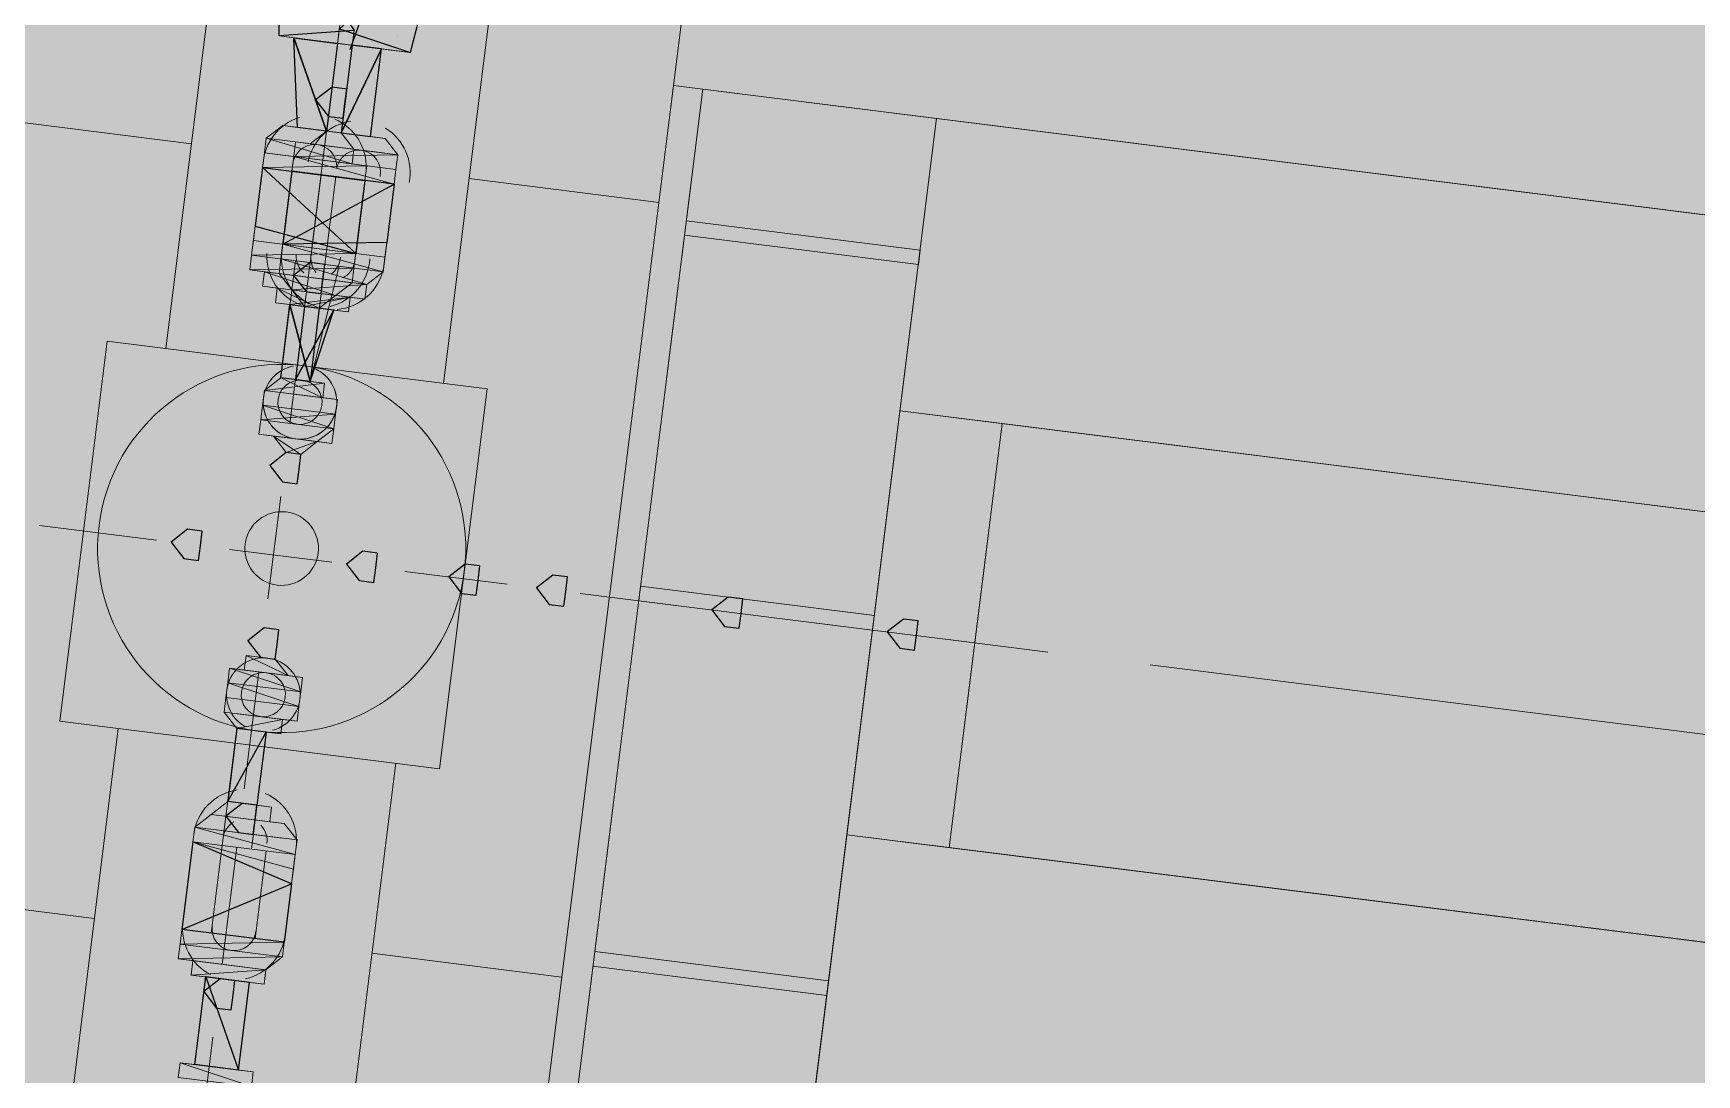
# Model space of a CAD drawing. Header units: metres. Extents: x -4 to 509425, y 7549 to 4732445.
# Drawn here: x 476019.908 to 476020.864, y 4719777.411 to 4719778.009 of the extents above; entities that cross this region are included whole.
import ezdxf

# ---------------------------------------------------------------- set-up
doc = ezdxf.new("R2010")
doc.units = ezdxf.units.M
doc.header["$LTSCALE"] = 0.01
doc.header["$MEASUREMENT"] = 0
doc.layers.get('0').update_dxf_attribs({"lineweight": 0})
for name, color, linetype in [('_SUBESTACIÓN', 1, 'Continuous'), ('NUDO GAROÑA', 211, 'Continuous'), ('SUBESTACION LA VID', 253, 'Continuous')]:
    doc.layers.add(name, color=color, linetype=linetype)
doc.layers.add('LINEA LA VID-EL CARRASCAL EXISTENTE', color=255, linetype='Continuous', lineweight=0)
doc.layers.add('VCRB LINEA ENTRONQUE', color=7, linetype='Continuous', lineweight=0)

# ---------------------------------------------------------------- blocks, each defined once
blk = doc.blocks.new('A$Cfff6051d')
at = {"layer": 'SUBESTACION LA VID', "transparency": 33554687}
h = blk.add_hatch(color=256, dxfattribs=at)
h.dxf.hatch_style = 2
h.paths.add_polyline_path([(476020.08686, 4719777.96875), (476020.08791, 4719777.97715), (476020.07951, 4719777.9782), (476020.07005, 4719777.97086), (476020.0774, 4719777.9614), (476020.0858, 4719777.96035)])
h = blk.add_hatch(color=256, dxfattribs=at)
h.dxf.hatch_style = 2
h.paths.add_polyline_path([(476020.07422, 4719777.86795), (476020.07527, 4719777.87635), (476020.06687, 4719777.8774), (476020.05742, 4719777.87006), (476020.06476, 4719777.8606), (476020.07317, 4719777.85955)])
h = blk.add_hatch(color=256, dxfattribs=at)
h.dxf.hatch_style = 2
h.paths.add_polyline_path([(476020.06053, 4719777.75874), (476020.06158, 4719777.76714), (476020.05318, 4719777.7682), (476020.04372, 4719777.76085), (476020.05107, 4719777.7514), (476020.05948, 4719777.75034)])
h = blk.add_hatch(color=256, dxfattribs=at)
h.dxf.hatch_style = 2
h.paths.add_polyline_path([(476020.00381, 4719777.71466), (476020.00486, 4719777.72306), (476019.99646, 4719777.72411), (476019.98701, 4719777.71677), (476019.99435, 4719777.70731), (476020.00275, 4719777.70626)])
h = blk.add_hatch(color=256, dxfattribs=at)
h.dxf.hatch_style = 2
h.paths.add_polyline_path([(476020.10461, 4719777.70202), (476020.10566, 4719777.71042), (476020.09726, 4719777.71148), (476020.08781, 4719777.70413), (476020.09516, 4719777.69468), (476020.10356, 4719777.69362)])
h = blk.add_hatch(color=256, dxfattribs=at)
h.dxf.hatch_style = 2
h.paths.add_polyline_path([(476020.16341, 4719777.69465), (476020.16447, 4719777.70305), (476020.15607, 4719777.7041), (476020.14661, 4719777.69676), (476020.15396, 4719777.6873), (476020.16236, 4719777.68625)])
h = blk.add_hatch(color=256, dxfattribs=at)
h.dxf.hatch_style = 2
h.paths.add_polyline_path([(476020.21381, 4719777.68833), (476020.21487, 4719777.69673), (476020.20647, 4719777.69779), (476020.19701, 4719777.69044), (476020.20436, 4719777.68099), (476020.21276, 4719777.67993)])
h = blk.add_hatch(color=256, dxfattribs=at)
h.dxf.hatch_style = 2
h.paths.add_polyline_path([(476020.31462, 4719777.6757), (476020.31567, 4719777.6841), (476020.30727, 4719777.68515), (476020.29782, 4719777.6778), (476020.30517, 4719777.66835), (476020.31357, 4719777.6673)])
h = blk.add_hatch(color=256, dxfattribs=at)
h.dxf.hatch_style = 2
h.paths.add_polyline_path([(476020.41542, 4719777.66306), (476020.41648, 4719777.67146), (476020.40808, 4719777.67251), (476020.39862, 4719777.66516), (476020.40597, 4719777.65571), (476020.41437, 4719777.65466)])
h = blk.add_hatch(color=256, dxfattribs=at)
h.dxf.hatch_style = 2
h.paths.add_polyline_path([(476020.04789, 4719777.65794), (476020.04894, 4719777.66634), (476020.04054, 4719777.6674), (476020.03109, 4719777.66005), (476020.03843, 4719777.6506), (476020.04684, 4719777.64954)])
h = blk.add_hatch(color=256, dxfattribs=at)
h.dxf.hatch_style = 2
h.paths.add_polyline_path([(476020.03525, 4719777.55713), (476020.03631, 4719777.56553), (476020.0279, 4719777.56659), (476020.01845, 4719777.55924), (476020.0258, 4719777.54979), (476020.0342, 4719777.54873)])
h = blk.add_hatch(color=256, dxfattribs=at)
h.dxf.hatch_style = 2
h.paths.add_polyline_path([(476020.02262, 4719777.45633), (476020.02367, 4719777.46473), (476020.01526, 4719777.46579), (476020.00581, 4719777.45844), (476020.01316, 4719777.44899), (476020.02156, 4719777.44793)])
at = {"layer": 'SUBESTACION LA VID', "lineweight": 15}
for p, q in [((476020.12467, 4719777.99814), (476020.1415, 4719778.06429)), ((476020.08899, 4719778.05381), (476020.08056, 4719777.9866)), ((476020.05955, 4719777.95511), (476020.05747, 4719778.00656)), ((476020.11732, 4719778.00759), (476020.11732, 4719778.00759)), ((476020.07635, 4719777.953), (476020.08267, 4719778.0034)), ((476020.08267, 4719778.0034), (476020.11627, 4719777.99919)), ((476020.08475, 4719777.95195), (476020.09107, 4719778.00235)), ((476020.10155, 4719777.94984), (476020.10787, 4719778.00024)), ((476020.27587, 4719777.97918), (476020.20321, 4719777.39957)), ((476020.29267, 4719777.97708), (476020.22001, 4719777.39746)), ((476020.29267, 4719777.97708), (476020.27161, 4719777.80908)), ((476033.28799, 4719776.34786), (476020.27587, 4719777.97918)), ((476020.35442, 4719777.38061), (476020.42708, 4719777.96023)), ((476020.07635, 4719777.953), (476020.06792, 4719777.8858)), ((476020.03327, 4719777.88162), (476020.03959, 4719777.93202)), ((476020.05007, 4719777.87951), (476020.05639, 4719777.92991)), ((476020.05112, 4719777.88791), (476020.05639, 4719777.92991)), ((476020.06687, 4719777.8774), (476020.07319, 4719777.9278)), ((476020.07527, 4719777.87635), (476020.08159, 4719777.92675)), ((476020.09207, 4719777.87424), (476020.09839, 4719777.92464)), ((476020.09313, 4719777.88264), (476020.09839, 4719777.92464)), ((476020.10887, 4719777.87214), (476020.11519, 4719777.92254)), ((476020.28214, 4719777.89308), (476020.41655, 4719777.87623)), ((476020.05004, 4719777.81126), (476020.05847, 4719777.87846)), ((476020.05844, 4719777.8102), (476020.06687, 4719777.8774)), ((476020.06685, 4719777.80915), (476020.07527, 4719777.87635)), ((476020.06685, 4719777.80915), (476020.08367, 4719777.8753)), ((476020.06687, 4719777.8774), (476020.06687, 4719777.8774)), ((476020.07527, 4719777.87635), (476020.07527, 4719777.87635)), ((476020.06266, 4719777.8438), (476020.05528, 4719777.785)), ((476033.11572, 4719776.19882), (476020.40602, 4719777.79223)), ((476020.05002, 4719777.743), (476020.04265, 4719777.6842)), ((476019.97861, 4719777.71782), (476019.9114, 4719777.72625)), ((476020.07941, 4719777.70518), (476020.02061, 4719777.71256)), ((476020.18021, 4719777.69255), (476020.12141, 4719777.69992)), ((476020.28942, 4719777.67885), (476020.22221, 4719777.68728)), ((476020.25581, 4719777.68307), (476020.39022, 4719777.66622)), ((476020.39022, 4719777.66622), (476020.32302, 4719777.67464)), ((476020.49103, 4719777.65358), (476020.43222, 4719777.66095)), ((476020.03738, 4719777.6422), (476020.02896, 4719777.57499)), ((476021.80988, 4719777.48824), (476020.54983, 4719777.64621)), ((476020.02477, 4719777.60965), (476020.01634, 4719777.54244)), ((476020.04157, 4719777.60754), (476020.03315, 4719777.54033)), ((476020.22001, 4719777.39746), (476020.24107, 4719777.56546)), ((476033.08518, 4719775.9552), (476020.37548, 4719777.54861)), ((476020.37548, 4719777.54861), (476020.43428, 4719777.54124)), ((476019.99954, 4719777.54455), (476019.99322, 4719777.49415)), ((476020.01634, 4719777.54244), (476020.01002, 4719777.49204)), ((476020.02474, 4719777.54139), (476020.01632, 4719777.47419)), ((476020.02474, 4719777.54139), (476020.02474, 4719777.54139)), ((476020.04155, 4719777.53928), (476020.03523, 4719777.48888)), ((476020.05835, 4719777.53717), (476020.05203, 4719777.48677)), ((476020.23054, 4719777.48146), (476020.36495, 4719777.46461)), ((476020.22949, 4719777.47306), (476020.36389, 4719777.45621)), ((476020.00686, 4719777.46684), (476020.00055, 4719777.41644)), ((476020.03207, 4719777.46368), (476020.02575, 4719777.41328)), ((476020.01105, 4719777.43219), (476020.00368, 4719777.37338)), ((476019.99215, 4719777.41749), (476020.02575, 4719777.41328))]:
    blk.add_line(p, q, dxfattribs=at)
at = {"layer": 'SUBESTACION LA VID', "lineweight": 0}
for p, q in [((476020.04907, 4719778.00762), (476020.05747, 4719778.00656)), ((476020.12467, 4719777.99814), (476020.10787, 4719778.00024)), ((476020.03538, 4719777.89842), (476020.09313, 4719777.88264)), ((476020.11098, 4719777.88894), (476020.05112, 4719777.88791)), ((476020.05531, 4719777.85326), (476020.07211, 4719777.85115)), ((476020.08051, 4719777.8501), (476020.06371, 4719777.8522)), ((476022.70771, 4719777.50366), (476020.46482, 4719777.78485)), ((476020.07943, 4719777.77344), (476020.03743, 4719777.7787))]:
    blk.add_line(p, q, dxfattribs=at)
at = {"layer": 'SUBESTACION LA VID', "lineweight": 15}
for points in [[(476020.15824, 4719777.92567), (476020.26745, 4719777.91198), (476020.40225, 4719778.98722), (476020.02424, 4719779.03462), (476019.88944, 4719777.95937), (476019.99864, 4719777.94568)], [(476020.09212, 4719778.01075), (476020.09107, 4719778.00235), (476020.08267, 4719778.0034), (476020.07635, 4719777.953), (476020.08475, 4719777.95195), (476020.0921, 4719777.9425), (476020.09104, 4719777.9341), (476020.09944, 4719777.93304), (476020.09839, 4719777.92464), (476020.09313, 4719777.88264), (476020.09207, 4719777.87424), (476020.09102, 4719777.86584), (476020.08157, 4719777.8585), (476020.07211, 4719777.85115), (476020.06685, 4719777.80915), (476020.07525, 4719777.8081), (476020.07419, 4719777.79969), (476020.08259, 4719777.79864), (476020.08154, 4719777.79024), (476020.08049, 4719777.78184), (476020.07943, 4719777.77344), (476020.07103, 4719777.77449), (476020.06158, 4719777.76714), (476020.05318, 4719777.7682), (476020.04583, 4719777.77765), (476020.03743, 4719777.7787), (476020.03848, 4719777.7871), (476020.03954, 4719777.7955), (476020.04059, 4719777.8039), (476020.05004, 4719777.81126), (476020.05531, 4719777.85326), (476020.04691, 4719777.85431), (476020.04796, 4719777.86271), (476020.03956, 4719777.86376), (476020.04062, 4719777.87216), (476020.03222, 4719777.87322), (476020.03327, 4719777.88162), (476020.03432, 4719777.89002), (476020.03538, 4719777.89842), (476020.03959, 4719777.93202), (476020.04064, 4719777.94042), (476020.04169, 4719777.94882), (476020.05115, 4719777.95616), (476020.05955, 4719777.95511), (476020.05747, 4719778.00656), (476020.04907, 4719778.00762), (476020.04909, 4719778.07588)], [(476020.08372, 4719778.0118), (476020.08267, 4719778.0034), (476020.09107, 4719778.00235), (476020.08475, 4719777.95195), (476020.07635, 4719777.953), (476020.06689, 4719777.94566), (476020.05849, 4719777.94671), (476020.05744, 4719777.93831), (476020.05639, 4719777.92991), (476020.05112, 4719777.88791), (476020.05007, 4719777.87951), (476020.04902, 4719777.87111), (476020.05636, 4719777.86166), (476020.06371, 4719777.8522), (476020.05844, 4719777.8102), (476020.05004, 4719777.81126), (476020.04059, 4719777.8039), (476020.03954, 4719777.7955), (476020.03848, 4719777.7871), (476020.03743, 4719777.7787), (476020.04583, 4719777.77765), (476020.05318, 4719777.7682), (476020.06158, 4719777.76714), (476020.07103, 4719777.77449), (476020.08049, 4719777.78184), (476020.08154, 4719777.79024), (476020.08259, 4719777.79864), (476020.07419, 4719777.79969), (476020.07525, 4719777.8081), (476020.06685, 4719777.80915), (476020.08051, 4719777.8501), (476020.08891, 4719777.84904), (476020.08997, 4719777.85744), (476020.09837, 4719777.85639), (476020.09942, 4719777.86479), (476020.10887, 4719777.87214), (476020.10993, 4719777.88054), (476020.11098, 4719777.88894), (476020.11519, 4719777.92254), (476020.11624, 4719777.93094), (476020.1173, 4719777.93934), (476020.10995, 4719777.94879), (476020.10155, 4719777.94984), (476020.10787, 4719778.00024), (476020.11627, 4719777.99919), (476020.12467, 4719777.99814), (476020.1415, 4719778.06429)], [(476020.1435, 4719777.80807), (476020.21301, 4719778.36249), (476020.0534, 4719778.3825), (476019.9839, 4719777.82808)], [(476020.09107, 4719778.00235), (476020.04907, 4719778.00762), (476020.04909, 4719778.07588)], [(476020.35442, 4719777.38061), (476020.20321, 4719777.39957), (476020.27587, 4719777.97918), (476020.42708, 4719777.96023), (476020.35442, 4719777.38061)], [(476022.80437, 4719777.66219), (476020.42708, 4719777.96023), (476020.39022, 4719777.66622), (476020.44902, 4719777.65885), (476020.46482, 4719777.78485), (476020.92684, 4719777.72693), (476020.91104, 4719777.60092), (476021.07905, 4719777.57986), (476021.09485, 4719777.70587), (476021.81727, 4719777.6153), (476021.80148, 4719777.48929), (476021.96949, 4719777.46823), (476021.98528, 4719777.59423), (476022.70771, 4719777.50366)], [(476020.2832, 4719777.90148), (476020.4176, 4719777.88463), (476020.41655, 4719777.87623)], [(476019.92291, 4719777.61389), (476020.14132, 4719777.5865), (476020.16871, 4719777.80491), (476019.95029, 4719777.8323), (476019.92291, 4719777.61389)], [(476020.40602, 4719777.79223), (476020.46482, 4719777.78485), (476020.43428, 4719777.54124)], [(476020.25581, 4719777.68307), (476020.25687, 4719777.69147), (476020.39128, 4719777.67462)], [(476022.73171, 4719777.08257), (476020.35442, 4719777.38061), (476020.39022, 4719777.66622), (476020.44902, 4719777.65885), (476020.43428, 4719777.54124), (476020.8963, 4719777.48331), (476020.91104, 4719777.60092), (476021.07905, 4719777.57986), (476021.0643, 4719777.46225), (476021.78673, 4719777.37168), (476021.80148, 4719777.48929), (476021.96949, 4719777.46823), (476021.95474, 4719777.35062), (476022.67717, 4719777.26005)], [(476019.99109, 4719777.40909), (476019.99215, 4719777.41749), (476020.00055, 4719777.41644), (476020.00686, 4719777.46684), (476019.99846, 4719777.46789), (476019.99952, 4719777.47629), (476019.99112, 4719777.47735), (476019.99217, 4719777.48575), (476019.99322, 4719777.49415), (476019.99954, 4719777.54455), (476020.0006, 4719777.55295), (476020.01005, 4719777.56029), (476020.0195, 4719777.56764), (476020.02477, 4719777.60965), (476020.01742, 4719777.6191), (476020.01847, 4719777.6275), (476020.01953, 4719777.6359), (476020.02058, 4719777.6443), (476020.02898, 4719777.64325), (476020.03003, 4719777.65165), (476020.03843, 4719777.6506), (476020.04684, 4719777.64954), (476020.05419, 4719777.64009), (476020.06259, 4719777.63904), (476020.06153, 4719777.63064), (476020.06048, 4719777.62224), (476020.05943, 4719777.61384), (476020.05103, 4719777.61489), (476020.04997, 4719777.60649), (476020.04157, 4719777.60754), (476020.03631, 4719777.56553), (476020.04471, 4719777.56448), (476020.04365, 4719777.55608), (476020.05205, 4719777.55503), (476020.0594, 4719777.54557), (476020.05835, 4719777.53717), (476020.05729, 4719777.52877), (476020.05624, 4719777.52037), (476020.05203, 4719777.48677), (476020.05098, 4719777.47837), (476020.04152, 4719777.47103), (476020.04047, 4719777.46263), (476020.03207, 4719777.46368), (476020.02575, 4719777.41328), (476020.03415, 4719777.41223), (476020.0331, 4719777.40383)], [(476020.11612, 4719777.58966), (476020.04766, 4719777.04364), (476019.88806, 4719777.06365), (476019.95652, 4719777.60967)], [(476020.10243, 4719777.48046), (476020.21163, 4719777.46677), (476020.07683, 4719776.39152), (476019.69882, 4719776.43891), (476019.83362, 4719777.51416), (476019.94282, 4719777.50047)]]:
    blk.add_lwpolyline(points, dxfattribs=at)
at = {"layer": 'SUBESTACION LA VID'}
for points in [[(476020.04909, 4719778.07588), (476020.09212, 4719778.01075), (476020.04907, 4719778.00762)], [(476020.1415, 4719778.06429), (476020.08372, 4719778.0118), (476020.12467, 4719777.99814)], [(476020.05747, 4719778.00656), (476020.07635, 4719777.953), (476020.05955, 4719777.95511)], [(476020.08267, 4719778.0034), (476020.07635, 4719777.953), (476020.05747, 4719778.00656)], [(476020.09107, 4719778.00235), (476020.08475, 4719777.95195), (476020.10787, 4719778.00024)], [(476020.10787, 4719778.00024), (476020.08475, 4719777.95195), (476020.10155, 4719777.94984)], [(476020.08686, 4719777.96875), (476020.08791, 4719777.97715), (476020.07951, 4719777.9782), (476020.07005, 4719777.97086), (476020.0774, 4719777.9614), (476020.0858, 4719777.96035)], [(476020.07422, 4719777.86795), (476020.07527, 4719777.87635), (476020.06687, 4719777.8774), (476020.05742, 4719777.87006), (476020.06476, 4719777.8606), (476020.07317, 4719777.85955)], [(476020.05531, 4719777.85326), (476020.06685, 4719777.80915), (476020.05004, 4719777.81126)], [(476020.07211, 4719777.85115), (476020.06685, 4719777.80915), (476020.05531, 4719777.85326)], [(476020.06371, 4719777.8522), (476020.05844, 4719777.8102), (476020.08051, 4719777.8501)], [(476020.08051, 4719777.8501), (476020.05844, 4719777.8102), (476020.06685, 4719777.80915)], [(476020.06053, 4719777.75874), (476020.06158, 4719777.76714), (476020.05318, 4719777.7682), (476020.04372, 4719777.76085), (476020.05107, 4719777.7514), (476020.05948, 4719777.75034)], [(476020.00381, 4719777.71466), (476020.00486, 4719777.72306), (476019.99646, 4719777.72411), (476019.98701, 4719777.71677), (476019.99435, 4719777.70731), (476020.00275, 4719777.70626)], [(476020.10461, 4719777.70202), (476020.10566, 4719777.71042), (476020.09726, 4719777.71148), (476020.08781, 4719777.70413), (476020.09516, 4719777.69468), (476020.10356, 4719777.69362)], [(476020.16341, 4719777.69465), (476020.16447, 4719777.70305), (476020.15607, 4719777.7041), (476020.14661, 4719777.69676), (476020.15396, 4719777.6873), (476020.16236, 4719777.68625)], [(476020.21381, 4719777.68833), (476020.21487, 4719777.69673), (476020.20647, 4719777.69779), (476020.19701, 4719777.69044), (476020.20436, 4719777.68099), (476020.21276, 4719777.67993)], [(476020.31462, 4719777.6757), (476020.31567, 4719777.6841), (476020.30727, 4719777.68515), (476020.29782, 4719777.6778), (476020.30517, 4719777.66835), (476020.31357, 4719777.6673)], [(476020.41542, 4719777.66306), (476020.41648, 4719777.67146), (476020.40808, 4719777.67251), (476020.39862, 4719777.66516), (476020.40597, 4719777.65571), (476020.41437, 4719777.65466)], [(476020.04789, 4719777.65794), (476020.04894, 4719777.66634), (476020.04054, 4719777.6674), (476020.03109, 4719777.66005), (476020.03843, 4719777.6506), (476020.04684, 4719777.64954)], [(476020.03525, 4719777.55713), (476020.03631, 4719777.56553), (476020.0279, 4719777.56659), (476020.01845, 4719777.55924), (476020.0258, 4719777.54979), (476020.0342, 4719777.54873)], [(476020.02262, 4719777.45633), (476020.02367, 4719777.46473), (476020.01526, 4719777.46579), (476020.00581, 4719777.45844), (476020.01316, 4719777.44899), (476020.02156, 4719777.44793)]]:
    blk.add_lwpolyline(points, close=True, dxfattribs=at)
at = {"layer": 'SUBESTACION LA VID', "lineweight": 0}
for points in [[(476020.04909, 4719778.07588), (476020.09212, 4719778.01075), (476020.04907, 4719778.00762)], [(476020.1415, 4719778.06429), (476020.08372, 4719778.0118), (476020.12467, 4719777.99814)], [(476020.05747, 4719778.00656), (476020.07635, 4719777.953), (476020.05955, 4719777.95511)], [(476020.08267, 4719778.0034), (476020.07635, 4719777.953), (476020.05747, 4719778.00656)], [(476020.09107, 4719778.00235), (476020.08475, 4719777.95195), (476020.10787, 4719778.00024)], [(476020.10787, 4719778.00024), (476020.08475, 4719777.95195), (476020.10155, 4719777.94984)], [(476020.08686, 4719777.96875), (476020.08791, 4719777.97715), (476020.07951, 4719777.9782), (476020.07005, 4719777.97086), (476020.0774, 4719777.9614), (476020.0858, 4719777.96035)], [(476020.07422, 4719777.86795), (476020.07527, 4719777.87635), (476020.06687, 4719777.8774), (476020.05742, 4719777.87006), (476020.06476, 4719777.8606), (476020.07317, 4719777.85955)], [(476020.05531, 4719777.85326), (476020.06685, 4719777.80915), (476020.05004, 4719777.81126)], [(476020.07211, 4719777.85115), (476020.06685, 4719777.80915), (476020.05531, 4719777.85326)], [(476020.06371, 4719777.8522), (476020.05844, 4719777.8102), (476020.08051, 4719777.8501)], [(476020.08051, 4719777.8501), (476020.05844, 4719777.8102), (476020.06685, 4719777.80915)], [(476020.06053, 4719777.75874), (476020.06158, 4719777.76714), (476020.05318, 4719777.7682), (476020.04372, 4719777.76085), (476020.05107, 4719777.7514), (476020.05948, 4719777.75034)], [(476020.00381, 4719777.71466), (476020.00486, 4719777.72306), (476019.99646, 4719777.72411), (476019.98701, 4719777.71677), (476019.99435, 4719777.70731), (476020.00275, 4719777.70626)], [(476020.10461, 4719777.70202), (476020.10566, 4719777.71042), (476020.09726, 4719777.71148), (476020.08781, 4719777.70413), (476020.09516, 4719777.69468), (476020.10356, 4719777.69362)], [(476020.16341, 4719777.69465), (476020.16447, 4719777.70305), (476020.15607, 4719777.7041), (476020.14661, 4719777.69676), (476020.15396, 4719777.6873), (476020.16236, 4719777.68625)], [(476020.21381, 4719777.68833), (476020.21487, 4719777.69673), (476020.20647, 4719777.69779), (476020.19701, 4719777.69044), (476020.20436, 4719777.68099), (476020.21276, 4719777.67993)], [(476020.31462, 4719777.6757), (476020.31567, 4719777.6841), (476020.30727, 4719777.68515), (476020.29782, 4719777.6778), (476020.30517, 4719777.66835), (476020.31357, 4719777.6673)], [(476020.41542, 4719777.66306), (476020.41648, 4719777.67146), (476020.40808, 4719777.67251), (476020.39862, 4719777.66516), (476020.40597, 4719777.65571), (476020.41437, 4719777.65466)], [(476020.04789, 4719777.65794), (476020.04894, 4719777.66634), (476020.04054, 4719777.6674), (476020.03109, 4719777.66005), (476020.03843, 4719777.6506), (476020.04684, 4719777.64954)], [(476020.03525, 4719777.55713), (476020.03631, 4719777.56553), (476020.0279, 4719777.56659), (476020.01845, 4719777.55924), (476020.0258, 4719777.54979), (476020.0342, 4719777.54873)], [(476020.02262, 4719777.45633), (476020.02367, 4719777.46473), (476020.01526, 4719777.46579), (476020.00581, 4719777.45844), (476020.01316, 4719777.44899), (476020.02156, 4719777.44793)]]:
    blk.add_lwpolyline(points, close=True, dxfattribs=at)
for points in [[(476020.04907, 4719778.00762), (476020.09212, 4719778.01075), (476020.04907, 4719778.00762)], [(476020.05747, 4719778.00656), (476020.04907, 4719778.00762), (476020.08267, 4719778.0034)], [(476020.04907, 4719778.00762), (476020.09107, 4719778.00235), (476020.04907, 4719778.00762), (476020.09107, 4719778.00235), (476020.04907, 4719778.00762), (476020.09107, 4719778.00235), (476020.04907, 4719778.00762), (476020.09107, 4719778.00235)], [(476020.12467, 4719777.99814), (476020.08372, 4719778.0118), (476020.12467, 4719777.99814)], [(476020.12467, 4719777.99814), (476020.08267, 4719778.0034), (476020.12467, 4719777.99814), (476020.08267, 4719778.0034), (476020.12467, 4719777.99814), (476020.08267, 4719778.0034), (476020.12467, 4719777.99814), (476020.08267, 4719778.0034)], [(476020.10787, 4719778.00024), (476020.12467, 4719777.99814), (476020.09107, 4719778.00235)], [(476020.08475, 4719777.95195), (476020.05115, 4719777.95616), (476020.08475, 4719777.95195), (476020.05115, 4719777.95616), (476020.08475, 4719777.95195), (476020.05955, 4719777.95511), (476020.07635, 4719777.953)], [(476020.42708, 4719777.96023), (476030.75949, 4719776.66486), (476022.80437, 4719777.66219)], [(476020.09104, 4719777.9341), (476020.04169, 4719777.94882), (476020.0921, 4719777.9425), (476020.04169, 4719777.94882), (476020.0921, 4719777.9425), (476020.04169, 4719777.94882)], [(476020.05744, 4719777.93831), (476020.1173, 4719777.93934), (476020.05849, 4719777.94671)], [(476020.06795, 4719777.95406), (476020.10995, 4719777.94879), (476020.07635, 4719777.953), (476020.10995, 4719777.94879)], [(476020.07635, 4719777.953), (476020.10155, 4719777.94984), (476020.07635, 4719777.953), (476020.10155, 4719777.94984)], [(476020.09839, 4719777.92464), (476020.03959, 4719777.93202), (476020.09944, 4719777.93304), (476020.04064, 4719777.94042), (476020.09104, 4719777.9341), (476020.04064, 4719777.94042)], [(476020.05639, 4719777.92991), (476020.11519, 4719777.92254), (476020.05744, 4719777.93831), (476020.11624, 4719777.93094), (476020.05744, 4719777.93831), (476020.11624, 4719777.93094)], [(476020.06689, 4719777.94566), (476020.1173, 4719777.93934), (476020.06689, 4719777.94566), (476020.1089, 4719777.94039)], [(476020.03222, 4719777.87322), (476020.09102, 4719777.86584), (476020.03222, 4719777.87322), (476020.09207, 4719777.87424), (476020.03327, 4719777.88162), (476020.09207, 4719777.87424), (476020.03327, 4719777.88162), (476020.09313, 4719777.88264), (476020.03432, 4719777.89002)], [(476020.09942, 4719777.86479), (476020.05007, 4719777.87951), (476020.10887, 4719777.87214), (476020.05007, 4719777.87951), (476020.10887, 4719777.87214), (476020.05112, 4719777.88791), (476020.10993, 4719777.88054)], [(476020.03956, 4719777.86376), (476020.08157, 4719777.8585), (476020.03956, 4719777.86376), (476020.08157, 4719777.8585), (476020.04062, 4719777.87216), (476020.08262, 4719777.8669)], [(476020.09837, 4719777.85639), (476020.05636, 4719777.86166), (476020.09942, 4719777.86479), (476020.04902, 4719777.87111), (476020.09942, 4719777.86479), (476020.04902, 4719777.87111)], [(476020.04796, 4719777.86271), (476020.07211, 4719777.85115), (476020.04796, 4719777.86271)], [(476020.08997, 4719777.85744), (476020.05636, 4719777.86166), (476020.08997, 4719777.85744)], [(476020.04691, 4719777.85431), (476020.07211, 4719777.85115), (476020.04691, 4719777.85431)], [(476020.06371, 4719777.8522), (476020.08997, 4719777.85744), (476020.05531, 4719777.85326)], [(476020.08891, 4719777.84904), (476020.06371, 4719777.8522), (476020.08891, 4719777.84904)], [(476020.04059, 4719777.8039), (476020.07525, 4719777.8081), (476020.05004, 4719777.81126), (476020.07525, 4719777.8081), (476020.05004, 4719777.81126), (476020.07525, 4719777.8081), (476020.05004, 4719777.81126), (476020.06685, 4719777.80915)], [(476020.04059, 4719777.8039), (476020.08259, 4719777.79864), (476020.04059, 4719777.8039), (476020.08259, 4719777.79864), (476020.04059, 4719777.8039), (476020.07419, 4719777.79969), (476020.04059, 4719777.8039)], [(476020.08259, 4719777.79864), (476020.04059, 4719777.8039), (476020.08259, 4719777.79864), (476020.04059, 4719777.8039), (476020.08259, 4719777.79864)], [(476020.07419, 4719777.79969), (476020.04059, 4719777.8039), (476020.07419, 4719777.79969)], [(476020.07419, 4719777.79969), (476020.05004, 4719777.81126), (476020.07525, 4719777.8081), (476020.05004, 4719777.81126), (476020.07525, 4719777.8081), (476020.05004, 4719777.81126), (476020.06685, 4719777.80915), (476020.05004, 4719777.81126)], [(476020.08049, 4719777.78184), (476020.03848, 4719777.7871), (476020.08049, 4719777.78184), (476020.03848, 4719777.7871), (476020.08049, 4719777.78184), (476020.03954, 4719777.7955), (476020.08154, 4719777.79024), (476020.03954, 4719777.7955), (476020.08154, 4719777.79024), (476020.03954, 4719777.7955), (476020.08154, 4719777.79024)], [(476020.03848, 4719777.7871), (476020.08049, 4719777.78184), (476020.03848, 4719777.7871), (476020.08049, 4719777.78184), (476020.03848, 4719777.7871), (476020.08154, 4719777.79024), (476020.03954, 4719777.7955), (476020.08154, 4719777.79024), (476020.03954, 4719777.7955), (476020.08154, 4719777.79024), (476020.03954, 4719777.7955)], [(476020.07103, 4719777.77449), (476020.03743, 4719777.7787), (476020.07103, 4719777.77449)], [(476020.07103, 4719777.77449), (476020.03743, 4719777.7787), (476020.07943, 4719777.77344)], [(476020.06158, 4719777.76714), (476020.04583, 4719777.77765), (476020.07103, 4719777.77449), (476020.04583, 4719777.77765), (476020.07103, 4719777.77449), (476020.04583, 4719777.77765)], [(476020.05318, 4719777.7682), (476020.07103, 4719777.77449), (476020.04583, 4719777.77765), (476020.07103, 4719777.77449), (476020.04583, 4719777.77765), (476020.07103, 4719777.77449), (476020.04583, 4719777.77765)], [(476020.06158, 4719777.76714), (476020.05318, 4719777.7682), (476020.06158, 4719777.76714), (476020.05318, 4719777.7682)], [(476020.05318, 4719777.7682), (476020.06158, 4719777.76714), (476020.05318, 4719777.7682), (476020.06158, 4719777.76714)], [(476020.04684, 4719777.64954), (476020.03003, 4719777.65165), (476020.05419, 4719777.64009), (476020.02898, 4719777.64325), (476020.05419, 4719777.64009), (476020.02898, 4719777.64325)], [(476020.03843, 4719777.6506), (476020.04684, 4719777.64954), (476020.03843, 4719777.6506)], [(476020.06259, 4719777.63904), (476020.02058, 4719777.6443), (476020.06153, 4719777.63064), (476020.01953, 4719777.6359), (476020.06153, 4719777.63064), (476020.01953, 4719777.6359), (476020.06153, 4719777.63064)], [(476020.05419, 4719777.64009), (476020.02058, 4719777.6443), (476020.05419, 4719777.64009)], [(476020.01953, 4719777.6359), (476020.06048, 4719777.62224), (476020.01847, 4719777.6275), (476020.06048, 4719777.62224), (476020.01847, 4719777.6275), (476020.06048, 4719777.62224), (476020.01847, 4719777.6275)], [(476020.01742, 4719777.6191), (476020.05943, 4719777.61384), (476020.01742, 4719777.6191), (476020.05943, 4719777.61384)], [(476020.01742, 4719777.6191), (476020.05103, 4719777.61489), (476020.01742, 4719777.6191)], [(476020.02582, 4719777.61805), (476020.05103, 4719777.61489), (476020.02477, 4719777.60965), (476020.04997, 4719777.60649), (476020.02477, 4719777.60965), (476020.04997, 4719777.60649), (476020.02477, 4719777.60965), (476020.04997, 4719777.60649)], [(476020.04471, 4719777.56448), (476020.0195, 4719777.56764), (476020.04471, 4719777.56448), (476020.0195, 4719777.56764), (476020.04471, 4719777.56448), (476020.0195, 4719777.56764)], [(476020.04365, 4719777.55608), (476020.01005, 4719777.56029), (476020.05205, 4719777.55503), (476020.01005, 4719777.56029), (476020.05205, 4719777.55503)], [(476020.051, 4719777.54663), (476020.0006, 4719777.55295), (476020.0594, 4719777.54557), (476020.0006, 4719777.55295), (476020.05835, 4719777.53717), (476019.99954, 4719777.54455), (476020.05835, 4719777.53717), (476019.99954, 4719777.54455), (476020.05729, 4719777.52877), (476019.99954, 4719777.54455), (476020.05624, 4719777.52037)], [(476020.8963, 4719777.48331), (476022.67717, 4719777.26005), (476020.43428, 4719777.54124)], [(476019.99322, 4719777.49415), (476020.05203, 4719777.48677), (476019.99217, 4719777.48575), (476020.05098, 4719777.47837), (476019.99217, 4719777.48575), (476020.05098, 4719777.47837), (476019.99112, 4719777.47735), (476020.05098, 4719777.47837)], [(476019.99112, 4719777.47735), (476020.04152, 4719777.47103), (476019.99952, 4719777.47629), (476020.04152, 4719777.47103), (476019.99846, 4719777.46789), (476020.04047, 4719777.46263)], [(476019.99846, 4719777.46789), (476020.03207, 4719777.46368), (476020.00686, 4719777.46684), (476020.03207, 4719777.46368), (476020.00686, 4719777.46684)], [(476019.99215, 4719777.41749), (476020.0331, 4719777.40383), (476019.99109, 4719777.40909)], [(476020.02575, 4719777.41328), (476019.99215, 4719777.41749), (476020.02575, 4719777.41328), (476019.99215, 4719777.41749), (476020.03415, 4719777.41223), (476019.99215, 4719777.41749), (476020.03415, 4719777.41223), (476019.99215, 4719777.41749), (476020.03415, 4719777.41223), (476019.99215, 4719777.41749), (476020.03415, 4719777.41223)]]:
    blk.add_lwpolyline(points, dxfattribs=at)
at = {"layer": 'SUBESTACION LA VID', "lineweight": 15}
for points in [[(476020.0607, 4719777.96082), (476020.04884, 4719777.95712), (476020.04054, 4719777.94642), (476020.03992, 4719777.93401)], [(476020.09022, 4719777.95866), (476020.07793, 4719777.95677), (476020.06814, 4719777.94742), (476020.06568, 4719777.93525)], [(476020.09911, 4719777.93106), (476020.09973, 4719777.94346), (476020.09254, 4719777.95494), (476020.0811, 4719777.9598)], [(476020.12376, 4719777.9235), (476020.12623, 4719777.93568), (476020.12083, 4719777.9481), (476020.11025, 4719777.9546)], [(476020.042, 4719777.88255), (476020.04134, 4719777.86936), (476020.0495, 4719777.85732), (476020.06201, 4719777.85304)], [(476020.05096, 4719777.8859), (476020.04833, 4719777.87294), (476020.05461, 4719777.85982), (476020.06634, 4719777.85373)], [(476020.05892, 4719777.88171), (476020.05872, 4719777.87781), (476020.06033, 4719777.87402), (476020.06329, 4719777.87146)], [(476020.06755, 4719777.88254), (476020.06678, 4719777.87871), (476020.06781, 4719777.87473), (476020.07035, 4719777.87176)], [(476020.0789, 4719777.87069), (476020.0821, 4719777.87293), (476020.08408, 4719777.87654), (476020.08428, 4719777.88045)], [(476020.07834, 4719777.85223), (476020.09121, 4719777.85523), (476020.10053, 4719777.8664), (476020.10119, 4719777.8796)], [(476020.08236, 4719777.85049), (476020.09554, 4719777.85155), (476020.10642, 4719777.8612), (476020.10904, 4719777.87415)], [(476020.08567, 4719777.86866), (476020.08917, 4719777.87041), (476020.09167, 4719777.87368), (476020.09244, 4719777.87751)], [(476020.02491, 4719777.57434), (476020.01185, 4719777.57231), (476020.00171, 4719777.56186), (476020.00007, 4719777.54875)], [(476020.05887, 4719777.54137), (476020.06052, 4719777.55449), (476020.05328, 4719777.5671), (476020.04112, 4719777.5723)], [(476020.02296, 4719777.55596), (476020.0196, 4719777.55396), (476020.01736, 4719777.55052), (476020.01687, 4719777.54665)], [(476020.04207, 4719777.54348), (476020.04256, 4719777.54736), (476020.04123, 4719777.55125), (476020.03847, 4719777.55401)], [(476019.99375, 4719777.49835), (476019.9922, 4719777.48602), (476019.99851, 4719777.47403), (476020.00955, 4719777.46833)], [(476020.02983, 4719777.46578), (476020.04193, 4719777.46858), (476020.051, 4719777.47864), (476020.05255, 4719777.49097)]]:
    blk.add_open_spline(points, degree=3, dxfattribs=at)
for points, knots in [([(476020.0822, 4719777.9319), (476020.08255, 4719777.9389), (476020.07715, 4719777.94487), (476020.07015, 4719777.94521), (476020.06315, 4719777.94556), (476020.05718, 4719777.94017), (476020.05683, 4719777.93316)], [0, 0, 0, 0, 1, 1, 1, 2, 2, 2, 2]), ([(476020.10716, 4719777.92685), (476020.10855, 4719777.93373), (476020.10411, 4719777.94043), (476020.09723, 4719777.94182), (476020.09036, 4719777.94321), (476020.08366, 4719777.93876), (476020.08227, 4719777.93189)], [0, 0, 0, 0, 1, 1, 1, 2, 2, 2, 2]), ([(476020.03737, 4719777.60807), (476020.09536, 4719777.6008), (476020.14827, 4719777.6419), (476020.15554, 4719777.69991), (476020.16281, 4719777.7579), (476020.12169, 4719777.81081), (476020.0637, 4719777.81808), (476020.0057, 4719777.82535), (476019.9528, 4719777.78423), (476019.94553, 4719777.72624), (476019.93826, 4719777.66823), (476019.97938, 4719777.61534), (476020.03737, 4719777.60807)], [0, 0, 0, 0, 1, 1, 1, 2, 2, 2, 3, 3, 3, 4, 4, 4, 4]), ([(476020.0542, 4719777.81709), (476020.0446, 4719777.81381), (476020.03869, 4719777.80416), (476020.04011, 4719777.79411), (476020.04153, 4719777.78406), (476020.04988, 4719777.77644), (476020.06001, 4719777.77593), (476020.07014, 4719777.77543), (476020.07921, 4719777.78219), (476020.08162, 4719777.79204), (476020.08404, 4719777.80189), (476020.07911, 4719777.81207), (476020.0699, 4719777.8163)], [0, 0, 0, 0, 1, 1, 1, 2, 2, 2, 3, 3, 3, 4, 4, 4, 4]), ([(476020.05725, 4719777.81789), (476020.04728, 4719777.81607), (476020.03999, 4719777.80741), (476020.0399, 4719777.79727), (476020.03981, 4719777.78713), (476020.04693, 4719777.77834), (476020.05687, 4719777.77633), (476020.06682, 4719777.77432), (476020.07679, 4719777.77964), (476020.08064, 4719777.78903), (476020.0845, 4719777.79841), (476020.08115, 4719777.80922), (476020.07266, 4719777.81478)], [0, 0, 0, 0, 1, 1, 1, 2, 2, 2, 3, 3, 3, 4, 4, 4, 4]), ([(476020.04846, 4719777.79865), (476020.04759, 4719777.7917), (476020.05252, 4719777.78534), (476020.05949, 4719777.78447), (476020.06645, 4719777.7836), (476020.0728, 4719777.78854), (476020.07367, 4719777.79549), (476020.07454, 4719777.80245), (476020.06961, 4719777.8088), (476020.06265, 4719777.80968), (476020.05568, 4719777.81055), (476020.04934, 4719777.80561), (476020.04846, 4719777.79865)], [0, 0, 0, 0, 1, 1, 1, 2, 2, 2, 3, 3, 3, 4, 4, 4, 4]), ([(476020.07367, 4719777.79549), (476020.07454, 4719777.80245), (476020.06961, 4719777.8088), (476020.06265, 4719777.80968), (476020.05568, 4719777.81055), (476020.04934, 4719777.80561), (476020.04846, 4719777.79865), (476020.04759, 4719777.7917), (476020.05252, 4719777.78534), (476020.05949, 4719777.78447), (476020.06645, 4719777.7836), (476020.0728, 4719777.78854), (476020.07367, 4719777.79549)], [0, 0, 0, 0, 1, 1, 1, 2, 2, 2, 3, 3, 3, 4, 4, 4, 4]), ([(476020.0479, 4719777.69207), (476020.0595, 4719777.69062), (476020.07008, 4719777.69884), (476020.07154, 4719777.71044), (476020.07299, 4719777.72203), (476020.06476, 4719777.73262), (476020.05317, 4719777.73407), (476020.04157, 4719777.73552), (476020.03099, 4719777.72729), (476020.02953, 4719777.71571), (476020.02808, 4719777.7041), (476020.0363, 4719777.69352), (476020.0479, 4719777.69207)], [0, 0, 0, 0, 1, 1, 1, 2, 2, 2, 3, 3, 3, 4, 4, 4, 4]), ([(476020.04535, 4719777.60859), (476020.05517, 4719777.61115), (476020.06178, 4719777.62032), (476020.06112, 4719777.63045), (476020.06046, 4719777.64057), (476020.0527, 4719777.6488), (476020.04264, 4719777.65007), (476020.03257, 4719777.65133), (476020.02302, 4719777.64527), (476020.01988, 4719777.63562), (476020.01673, 4719777.62598), (476020.02088, 4719777.61546), (476020.02975, 4719777.61054)], [0, 0, 0, 0, 1, 1, 1, 2, 2, 2, 3, 3, 3, 4, 4, 4, 4]), ([(476020.0274, 4719777.63065), (476020.02653, 4719777.62368), (476020.03146, 4719777.61734), (476020.03843, 4719777.61647), (476020.04538, 4719777.6156), (476020.05173, 4719777.62052), (476020.05261, 4719777.62749), (476020.05348, 4719777.63444), (476020.04854, 4719777.6408), (476020.04159, 4719777.64167), (476020.03462, 4719777.64254), (476020.02827, 4719777.6376), (476020.0274, 4719777.63065)], [0, 0, 0, 0, 1, 1, 1, 2, 2, 2, 3, 3, 3, 4, 4, 4, 4]), ([(476020.01055, 4719777.49625), (476020.00967, 4719777.48927), (476020.01461, 4719777.48293), (476020.02157, 4719777.48206), (476020.02853, 4719777.48118), (476020.03488, 4719777.48611), (476020.03575, 4719777.49308)], [0, 0, 0, 0, 1, 1, 1, 2, 2, 2, 2])]:
    blk.add_open_spline(points, degree=3, knots=knots, dxfattribs=at)
at = {"layer": 'SUBESTACION LA VID'}
for points in [[(476020.03959, 4719777.93202), (476020.03959, 4719777.93202), (476020.09313, 4719777.88264), (476020.09313, 4719777.88264), (476020.09313, 4719777.88264), (476020.03538, 4719777.89842), (476020.03538, 4719777.89842), (476020.03538, 4719777.89842), (476020.03959, 4719777.93202), (476020.03959, 4719777.93202)], [(476020.09839, 4719777.92464), (476020.09839, 4719777.92464), (476020.03959, 4719777.93202), (476020.03959, 4719777.93202), (476020.03959, 4719777.93202), (476020.09313, 4719777.88264), (476020.09313, 4719777.88264), (476020.09313, 4719777.88264), (476020.09839, 4719777.92464), (476020.09839, 4719777.92464)], [(476020.05639, 4719777.92991), (476020.05639, 4719777.92991), (476020.11519, 4719777.92254), (476020.11519, 4719777.92254), (476020.11519, 4719777.92254), (476020.05112, 4719777.88791), (476020.05112, 4719777.88791), (476020.05112, 4719777.88791), (476020.05639, 4719777.92991), (476020.05639, 4719777.92991)], [(476020.11519, 4719777.92254), (476020.11519, 4719777.92254), (476020.05112, 4719777.88791), (476020.05112, 4719777.88791), (476020.05112, 4719777.88791), (476020.11098, 4719777.88894), (476020.11098, 4719777.88894), (476020.11098, 4719777.88894), (476020.11519, 4719777.92254), (476020.11519, 4719777.92254)], [(476020.02477, 4719777.60965), (476020.02477, 4719777.60965), (476020.04157, 4719777.60754), (476020.04157, 4719777.60754), (476020.04157, 4719777.60754), (476020.0195, 4719777.56764), (476020.0195, 4719777.56764), (476020.0195, 4719777.56764), (476020.02477, 4719777.60965), (476020.02477, 4719777.60965)], [(476020.04157, 4719777.60754), (476020.04157, 4719777.60754), (476020.0195, 4719777.56764), (476020.0195, 4719777.56764), (476020.0195, 4719777.56764), (476020.03631, 4719777.56553), (476020.03631, 4719777.56553), (476020.03631, 4719777.56553), (476020.04157, 4719777.60754), (476020.04157, 4719777.60754)], [(476019.99954, 4719777.54455), (476019.99954, 4719777.54455), (476020.05624, 4719777.52037), (476020.05624, 4719777.52037), (476020.05624, 4719777.52037), (476019.99322, 4719777.49415), (476019.99322, 4719777.49415), (476019.99322, 4719777.49415), (476019.99954, 4719777.54455), (476019.99954, 4719777.54455)], [(476020.05624, 4719777.52037), (476020.05624, 4719777.52037), (476019.99322, 4719777.49415), (476019.99322, 4719777.49415), (476019.99322, 4719777.49415), (476020.05203, 4719777.48677), (476020.05203, 4719777.48677), (476020.05203, 4719777.48677), (476020.05624, 4719777.52037), (476020.05624, 4719777.52037)], [(476020.00055, 4719777.41644), (476020.00055, 4719777.41644), (476020.02575, 4719777.41328), (476020.02575, 4719777.41328), (476020.02575, 4719777.41328), (476020.00686, 4719777.46684), (476020.00686, 4719777.46684), (476020.00686, 4719777.46684), (476020.00055, 4719777.41644), (476020.00055, 4719777.41644)], [(476020.02575, 4719777.41328), (476020.02575, 4719777.41328), (476020.00686, 4719777.46684), (476020.00686, 4719777.46684), (476020.00686, 4719777.46684), (476020.03207, 4719777.46368), (476020.03207, 4719777.46368), (476020.03207, 4719777.46368), (476020.02575, 4719777.41328), (476020.02575, 4719777.41328)]]:
    blk.add_open_spline(points, degree=3, knots=[0, 0, 0, 0, 1, 1, 1, 2, 2, 2, 3, 3, 3, 3], dxfattribs=at)
at = {"layer": 'SUBESTACION LA VID', "lineweight": 0}
for points in [[(476020.03959, 4719777.93202), (476020.03959, 4719777.93202), (476020.09313, 4719777.88264), (476020.09313, 4719777.88264), (476020.09313, 4719777.88264), (476020.03538, 4719777.89842), (476020.03538, 4719777.89842), (476020.03538, 4719777.89842), (476020.03959, 4719777.93202), (476020.03959, 4719777.93202)], [(476020.09839, 4719777.92464), (476020.09839, 4719777.92464), (476020.03959, 4719777.93202), (476020.03959, 4719777.93202), (476020.03959, 4719777.93202), (476020.09313, 4719777.88264), (476020.09313, 4719777.88264), (476020.09313, 4719777.88264), (476020.09839, 4719777.92464), (476020.09839, 4719777.92464)], [(476020.05639, 4719777.92991), (476020.05639, 4719777.92991), (476020.11519, 4719777.92254), (476020.11519, 4719777.92254), (476020.11519, 4719777.92254), (476020.05112, 4719777.88791), (476020.05112, 4719777.88791), (476020.05112, 4719777.88791), (476020.05639, 4719777.92991), (476020.05639, 4719777.92991)], [(476020.11519, 4719777.92254), (476020.11519, 4719777.92254), (476020.05112, 4719777.88791), (476020.05112, 4719777.88791), (476020.05112, 4719777.88791), (476020.11098, 4719777.88894), (476020.11098, 4719777.88894), (476020.11098, 4719777.88894), (476020.11519, 4719777.92254), (476020.11519, 4719777.92254)], [(476020.02477, 4719777.60965), (476020.02477, 4719777.60965), (476020.04157, 4719777.60754), (476020.04157, 4719777.60754), (476020.04157, 4719777.60754), (476020.0195, 4719777.56764), (476020.0195, 4719777.56764), (476020.0195, 4719777.56764), (476020.02477, 4719777.60965), (476020.02477, 4719777.60965)], [(476020.04157, 4719777.60754), (476020.04157, 4719777.60754), (476020.0195, 4719777.56764), (476020.0195, 4719777.56764), (476020.0195, 4719777.56764), (476020.03631, 4719777.56553), (476020.03631, 4719777.56553), (476020.03631, 4719777.56553), (476020.04157, 4719777.60754), (476020.04157, 4719777.60754)], [(476019.99954, 4719777.54455), (476019.99954, 4719777.54455), (476020.05624, 4719777.52037), (476020.05624, 4719777.52037), (476020.05624, 4719777.52037), (476019.99322, 4719777.49415), (476019.99322, 4719777.49415), (476019.99322, 4719777.49415), (476019.99954, 4719777.54455), (476019.99954, 4719777.54455)], [(476020.05624, 4719777.52037), (476020.05624, 4719777.52037), (476019.99322, 4719777.49415), (476019.99322, 4719777.49415), (476019.99322, 4719777.49415), (476020.05203, 4719777.48677), (476020.05203, 4719777.48677), (476020.05203, 4719777.48677), (476020.05624, 4719777.52037), (476020.05624, 4719777.52037)], [(476020.00055, 4719777.41644), (476020.00055, 4719777.41644), (476020.02575, 4719777.41328), (476020.02575, 4719777.41328), (476020.02575, 4719777.41328), (476020.00686, 4719777.46684), (476020.00686, 4719777.46684), (476020.00686, 4719777.46684), (476020.00055, 4719777.41644), (476020.00055, 4719777.41644)], [(476020.02575, 4719777.41328), (476020.02575, 4719777.41328), (476020.00686, 4719777.46684), (476020.00686, 4719777.46684), (476020.00686, 4719777.46684), (476020.03207, 4719777.46368), (476020.03207, 4719777.46368), (476020.03207, 4719777.46368), (476020.02575, 4719777.41328), (476020.02575, 4719777.41328)]]:
    blk.add_open_spline(points, degree=3, knots=[0, 0, 0, 0, 1, 1, 1, 2, 2, 2, 3, 3, 3, 3], dxfattribs=at)

msp = doc.modelspace()

# ---------------------------------------------------------------- hatches: boundary and pattern name
at = {"layer": '_SUBESTACIÓN', "transparency": 33554559}
h = msp.add_hatch(color=1, dxfattribs=at)
h.dxf.hatch_style = 1
h.paths.add_polyline_path([(475968.63988, 4719805.82503), (476089.93862, 4719790.61504), (476078.16862, 4719696.74002), (475956.86864, 4719711.95017)])

# ---------------------------------------------------------------- linework, layer by layer
at = {"layer": 'LINEA LA VID-EL CARRASCAL EXISTENTE', "const_width": 0.25}
msp.add_lwpolyline([(476020.09, 4719778), (476049.497, 4719860.846), (476187.49, 4720232.522), (476351.145, 4720779.606), (476312.498, 4721152.491), (477107.96028, 4723049.84481)], dxfattribs=at)
at = {"layer": 'NUDO GAROÑA', "color": 1}
msp.add_lwpolyline([(476020.09, 4719777.99994), (476049.497, 4719860.84594), (476149.67464, 4720130.66851)], dxfattribs=at)
at = {"layer": 'NUDO GAROÑA', "color": 1, "const_width": 10}
msp.add_lwpolyline([(476020.09, 4719778), (476049.4926, 4719860.7903)], dxfattribs=at)
at = {"layer": 'VCRB LINEA ENTRONQUE', "color": 143, "true_color": 0x7aafdf, "const_width": 0.25}
msp.add_lwpolyline([(476020.09, 4719778), (476049.497, 4719860.846), (476187.49, 4720232.522), (476351.145, 4720779.606), (476312.498, 4721152.491), (477107.96028, 4723049.84481)], dxfattribs=at)
msp.add_lwpolyline([(476020.09, 4719778), (476049.497, 4719860.846), (476187.49, 4720232.522), (476351.145, 4720779.606), (476312.498, 4721152.491), (477107.96028, 4723049.84481)], dxfattribs=at)

# ---------------------------------------------------------------- block references
at = {"linetype": 'Continuous'}
msp.add_blockref('A$Cfff6051d', (0, 0), dxfattribs=at)

doc.saveas('drawing.dxf')
